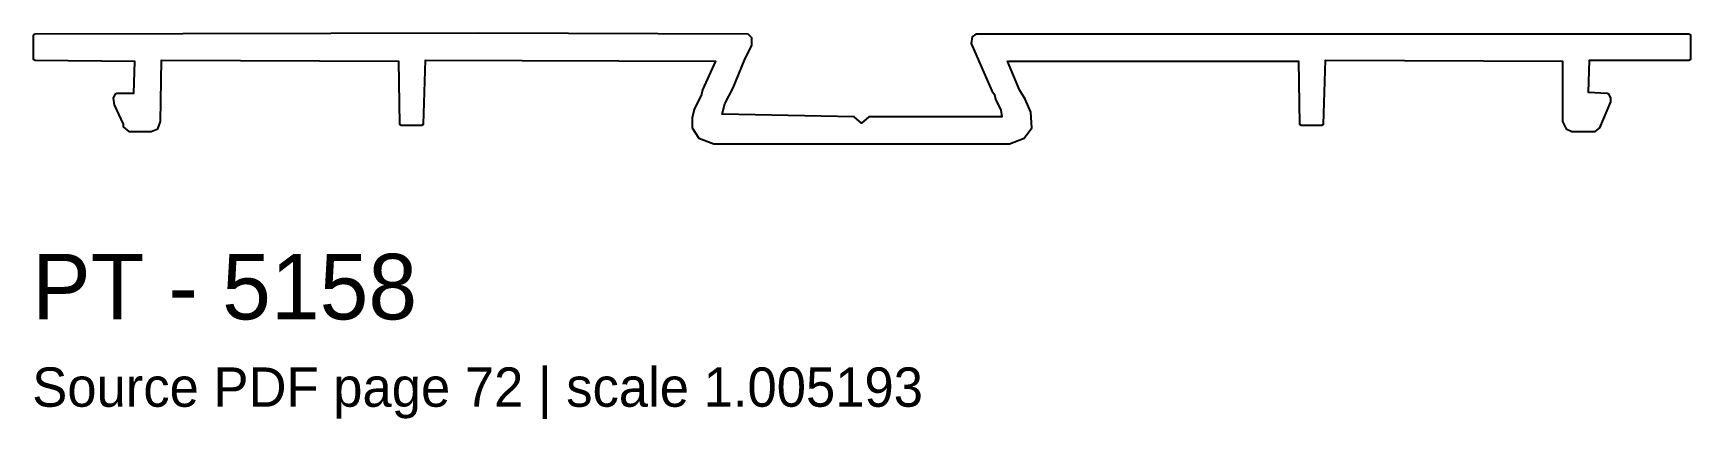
# Model space of a CAD drawing. Header units: millimetres. Extents: x 0 to 75.9, y -12.6 to 5.1.
import ezdxf

# ---------------------------------------------------------------- set-up
doc = ezdxf.new("R2010")
doc.units = ezdxf.units.MM
doc.layers.add('INFO', color=7, linetype='Continuous')
doc.layers.add('PROFILE', color=7, linetype='Continuous')

msp = doc.modelspace()

# ---------------------------------------------------------------- linework, layer by layer
at = {"layer": 'PROFILE'}
msp.add_lwpolyline([(0.043, 5.021), (0.043, 3.915), (0.128, 3.872), (4.681, 3.83), (4.638, 2.34), (3.872, 2.34), (3.787, 2.298), (3.702, 2.128), (3.745, 1.83), (4.17, 0.936), (4.17, 0.809), (4.426, 0.596), (5.447, 0.596), (5.745, 0.723), (5.872, 1.064), (5.915, 3.872), (16.766, 3.83), (16.809, 0.936), (16.894, 0.894), (17.83, 0.894), (17.915, 0.936), (18, 3.872), (31.277, 3.83), (30.681, 2.511), (30.638, 2.298), (30.298, 1.617), (30.213, 1.234), (30.213, 0.766), (30.511, 0.298), (31.191, 0.043), (44.723, 0.043), (45.404, 0.298), (45.745, 0.766), (45.702, 1.489), (45.447, 2.085), (45.191, 2.511), (44.638, 3.83), (57.957, 3.83), (58, 0.936), (58.085, 0.894), (59.021, 0.894), (59.106, 0.936), (59.191, 3.872), (70.043, 3.83), (70.043, 1.064), (70.213, 0.723), (70.468, 0.596), (71.532, 0.596), (71.745, 0.766), (72.255, 1.957), (72.255, 2.128), (72.17, 2.298), (72.085, 2.34), (71.234, 2.383), (71.277, 3.872), (75.83, 3.872), (75.915, 3.915), (75.915, 5.021), (75.83, 5.064), (43.191, 5.064), (43.021, 4.936), (42.979, 4.638), (43.915, 2.468), (44.043, 2.298), (44.085, 2.085), (44.34, 1.574), (44.383, 1.277), (38.298, 1.277), (37.957, 0.979), (37.617, 1.277), (31.574, 1.404), (31.702, 1.872), (32.085, 2.596), (32.596, 3.872), (32.936, 4.553), (32.936, 4.894), (32.766, 5.064), (20.426, 5.106), (0.128, 5.064)], close=True, dxfattribs=at)

# ---------------------------------------------------------------- texts
at = {"layer": 'INFO'}
for s, height, p in [('PT - 5158', 3, (0, -8)), ('Source PDF page 72 | scale 1.005193', 1.8, (0, -12))]:
    msp.add_text(s, height=height, dxfattribs=at).set_placement(p)

doc.saveas('drawing.dxf')
